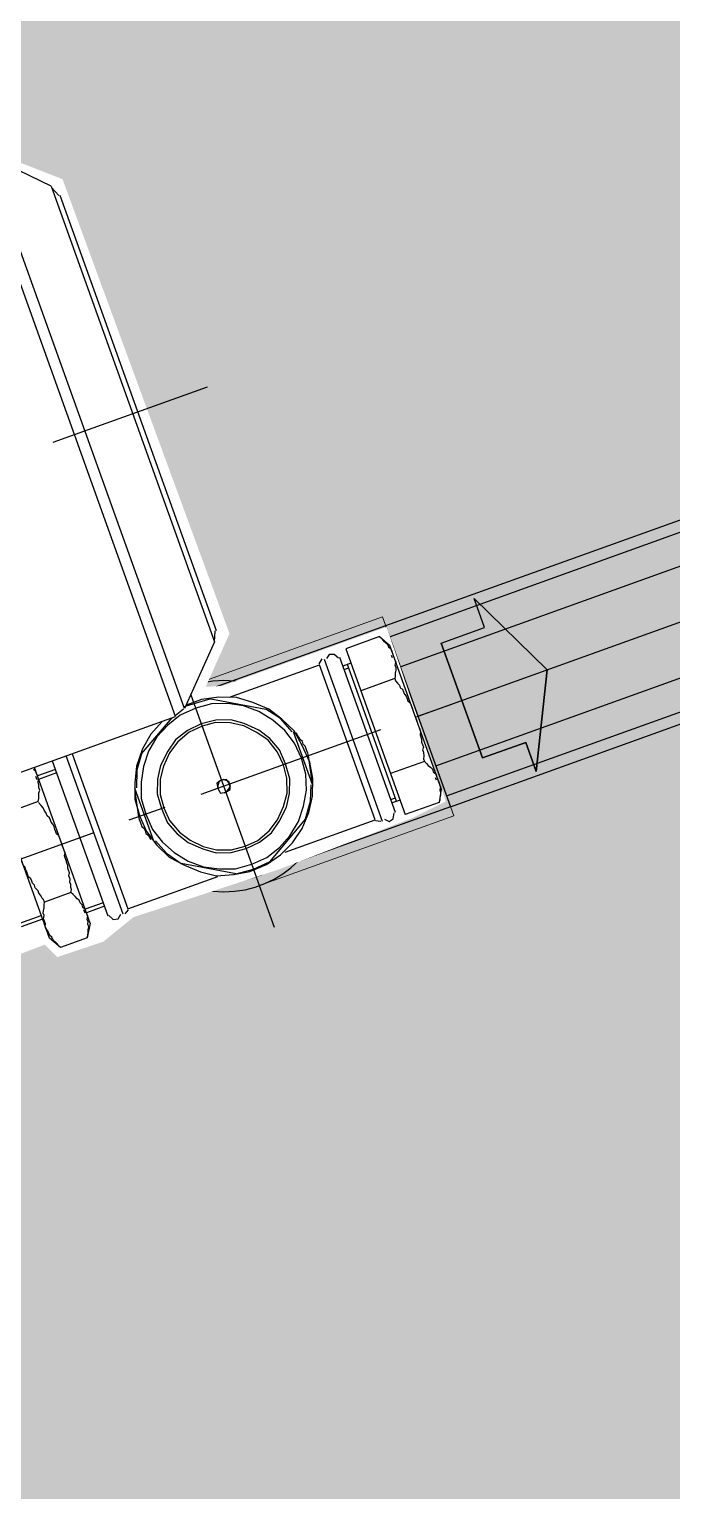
# Model space of a CAD drawing. Header units: millimetres. Extents: x 646993 to 648849, y 9708034 to 9709424.
# Drawn here: x 648235.0268 to 648235.2377, y 9709068.1432 to 9709068.6225 of the extents above; entities that cross this region are included whole.
import ezdxf

# ---------------------------------------------------------------- set-up
doc = ezdxf.new("R2010")
doc.units = ezdxf.units.MM
doc.header["$LTSCALE"] = 5
doc.header["$XCLIPFRAME"] = 2
doc.set_wipeout_variables(frame=1)
doc.linetypes.add('DASHDOT2', pattern=[0.5, 0.25, -0.125, 0, -0.125])
for name, color, linetype in [('00_RELLENO_X', 252, 'Continuous'), ('EB-tuberia', 240, 'Continuous'), ('H', 7, 'Continuous'), ('P', 7, 'Continuous')]:
    doc.layers.add(name, color=color, linetype=linetype)
doc.layers.add('01 - TUBERIAS', color=1, linetype='Continuous', lineweight=5)
doc.layers.add('01-HATCH', color=56, linetype='Continuous', lineweight=5)
picture_1 = doc.add_image_def('image1.jpg', size_in_pixel=(1920, 925))
picture_2 = doc.add_image_def('image2.ecw', size_in_pixel=(12715, 11262))

# ---------------------------------------------------------------- blocks, each defined once
blk = doc.blocks.new('*U86')
blk.add_wipeout([(0, 0.11042), (4.8697, 0.11042), (4.8697, 0), (0, 0)])
blk.add_wipeout([(0, 0.11042), (4.8697, 0.11042), (4.8697, 0), (0, 0)])
blk.add_wipeout([(0, 0), (0, 0.11042), (4.8697, 0.11042), (4.8697, 0)])
blk = doc.blocks.new('*U37')
at = {"color": 8, "linetype": 'Continuous', "ltscale": 0.1}
blk.add_wipeout([(0.06777, 0.03465), (0.00013, 0.03465), (-0.00416, 0.0344), (-0.00847, 0.0336), (-0.01311, 0.03208), (-0.01686, 0.03027), (-0.02144, 0.02722), (-0.02509, 0.0239), (-0.02892, 0.01909), (-0.03154, 0.01435), (-0.03272, 0.01142), (-0.03353, 0.00876), (-0.0344, 0.0042), (-0.03465, 0), (-0.0344, -0.00414), (-0.03321, -0.00991), (-0.03197, -0.0133), (-0.02951, -0.01817), (-0.02671, -0.02207), (-0.02293, -0.02598), (-0.0198, -0.02844), (-0.01652, -0.03046), (-0.01144, -0.03271), (-0.00739, -0.03386), (-0.0055, -0.03421), (-0.00388, -0.03443), (-0.00226, -0.03458), (0.00042, -0.03465), (0.06777, -0.03465)], dxfattribs=at)
for p, q in [((0.06777, 0.0315), (0, 0.0315)), ((0.06777, -0.0315), (0, -0.0315))]:
    blk.add_line(p, q, dxfattribs=at)
at = {"color": 252, "linetype": 'DASHDOT2', "ltscale": 0.06}
blk.add_line((0.04924, 0), (-0.04924, 0), dxfattribs=at)
blk.add_lwpolyline([(0, 0.04924), (0, -0.04924)], dxfattribs=at)
at = {"color": 8, "linetype": 'Continuous', "ltscale": 0.1}
for radius in [0.03465, 0.0315]:
    blk.add_circle((0, 0), radius, dxfattribs=at)
at = {"layer": '01 - TUBERIAS', "linetype": 'Continuous'}
for p, q in [((0.00042, 0.03465), (0.06777, 0.03465)), ((0.06777, 0.03465), (0.06777, -0.03465)), ((0.00042, -0.03465), (0.06777, -0.03465))]:
    blk.add_line(p, q, dxfattribs=at)
blk = doc.blocks.new('*U42')
blk.add_wipeout([(0, 0.11042), (0.18442, 0.11042), (0.18442, 0), (0, 0)])
blk.add_wipeout([(0, 0.11042), (0.18442, 0.11042), (0.18442, 0), (0, 0)])
blk.add_wipeout([(0, 0), (0, 0.11042), (0.18442, 0.11042), (0.18442, 0)])
at = {"layer": 'EB-tuberia', "color": 8, "ltscale": 0.01}
for p, q in [((0.18442, 0.10378), (0.00003, 0.10379)), ((0.18442, 0.08545), (0.00003, 0.08546)), ((0.18442, 0.05521), (0, 0.05521)), ((0.18442, 0.02497), (0, 0.02496)), ((0.18442, 0.00664), (0, 0.00663))]:
    blk.add_line(p, q, dxfattribs=at)
at = {"layer": 'EB-tuberia', "color": 240, "ltscale": 0.01}
blk.add_lwpolyline([(0, 0), (0.18442, 0), (0.18442, 0.11042), (0, 0.11042)], close=True, dxfattribs=at)
blk = doc.blocks.new('A$C6962e6fc')
at = {"layer": 'H', "linetype": 'Continuous'}
for points in [[(0.03674, 0.01463), (0.03674, 0.0296), (0.07694, 0.01463), (0.03674, 0.01463)], [(0.07694, 0.01463), (0.03674, 0.0296), (0.07694, 0.0296), (0.07694, 0.01463)], [(0.05693, 0), (0.02681, 0.01463), (0.08687, 0.01463), (0.05693, 0)]]:
    blk.add_hatch(color=256, dxfattribs=at).paths.add_polyline_path(points)
at = {"layer": 'P'}
for points in [[(0.02664, 0.01463), (0.03674, 0.01463), (0.03674, 0.02977), (0.07678, 0.02977), (0.07678, 0.01463), (0.08687, 0.01463)], [(0.07678, 0.02977), (0.03674, 0.02977)], [(0.03674, 0.02977), (0.03674, 0.01463)], [(0.07678, 0.02977), (0.07678, 0.01463), (0.08687, 0.01463)], [(0.03674, 0.01463), (0.02664, 0.01463), (0.05675, 0), (0.08687, 0.01463)], [(0.05675, 0), (0.02664, 0.01463)], [(0.08687, 0.01463), (0.05675, 0), (0.05675, 0)]]:
    blk.add_lwpolyline(points, dxfattribs=at)
blk.add_wipeout([(0.02743, 0.0459), (0.08784, 0.04484), (0.08784, 0.10205), (0.08943, 0.10735), (0.10321, 0.0941), (0.26199, 0.09526), (0.28371, 0.12016), (0.28107, 0.23217), (0.35049, 0.23164), (0.35632, 0.23906), (0.35739, 0.33731), (0.36481, 0.34049), (0.36374, 0.48705), (0.22225, 0.48546), (0.22331, 0.49658), (0.20953, 0.49552), (0.209, 0.49923), (0.17667, 0.50188), (0.17503, 0.60859), (0.19675, 0.62977), (0.2047, 0.64832), (0.21053, 0.67904), (0.20629, 0.69175), (0.19346, 0.72324), (0.16378, 0.74178), (0.13887, 0.74655), (0.12138, 0.7492), (0.10072, 0.74178), (0.08058, 0.73278), (0.06203, 0.70947), (0.05461, 0.68563), (0.05342, 0.67222), (0.05501, 0.64679), (0.06985, 0.62454), (0.0831, 0.60971), (0.08892, 0.60706), (0.08616, 0.51374), (0.02722, 0.51353), (0.02722, 0.48365), (-0.00128, 0.48299), (-0.0015, 0.4128), (0.02689, 0.41131), (0.02689, 0.40811), (0.00682, 0.4032), (0.00704, 0.39103), (0.00753, 0.23049), (0.02701, 0.23049), (0.0277, 0.18565), (0.02249, 0.18322), (0.02214, 0.16723), (0.02634, 0.15526), (0.02495, 0.10486), (0.02603, 0.05772)])
for points in [[(0.05675, 0.15843), (0.05675, 0.22075)], [(0.03586, 0.1835), (0.03586, 0.19098)], [(0.03708, 0.19098), (0.03708, 0.1835)], [(0.02507, 0.18106), (0.02924, 0.1835)], [(0.02507, 0.18106), (0.02576, 0.18141), (0.02664, 0.18175), (0.02751, 0.18227), (0.02838, 0.18262), (0.02924, 0.18262), (0.02994, 0.18314), (0.03081, 0.18314), (0.03168, 0.18314), (0.03255, 0.1835), (0.03342, 0.1835), (0.03412, 0.18314), (0.03499, 0.18314), (0.03586, 0.18314), (0.03674, 0.18262), (0.0376, 0.18262), (0.03829, 0.18227), (0.03917, 0.18175), (0.04004, 0.18141), (0.04091, 0.18106)], [(0.02924, 0.1835), (0.08426, 0.1835)], [(0.04508, 0.18175), (0.04631, 0.18227)], [(0.04631, 0.18227), (0.04718, 0.18227), (0.04805, 0.18262), (0.04875, 0.18262), (0.04961, 0.18262), (0.05048, 0.18314), (0.05135, 0.18314), (0.05222, 0.18314), (0.05292, 0.18314), (0.05379, 0.18314), (0.05466, 0.1835), (0.05554, 0.1835), (0.05641, 0.1835)], [(0.02507, 0.17183), (0.02507, 0.18106)], [(0.04091, 0.18106), (0.04178, 0.18106), (0.04248, 0.18141), (0.04335, 0.18141), (0.04422, 0.18175), (0.04508, 0.18175)], [(0.04091, 0.17183), (0.04091, 0.18106)], [(0.07259, 0.17183), (0.07259, 0.18106)], [(0.08356, 0.1781), (0.08356, 0.11995)], [(0.02924, 0.16922), (0.02507, 0.17183)], [(0.02507, 0.17183), (0.02576, 0.17131), (0.02664, 0.17096), (0.02751, 0.17061), (0.02838, 0.17008)], [(0.02838, 0.17008), (0.02924, 0.17008)], [(0.02924, 0.17008), (0.02994, 0.16974)], [(0.02924, 0.16922), (0.08356, 0.16922)], [(0.02994, 0.16974), (0.03081, 0.16974)], [(0.03081, 0.16974), (0.03168, 0.16922), (0.03255, 0.16922)], [(0.03291, 0.16974), (0.03412, 0.16974)], [(0.03291, 0.16295), (0.03291, 0.16922)], [(0.03412, 0.16922), (0.03499, 0.16974)], [(0.03412, 0.16295), (0.03412, 0.16922)], [(0.03499, 0.16974), (0.03586, 0.16974)], [(0.03586, 0.16974), (0.03674, 0.17008), (0.0376, 0.17008), (0.03829, 0.17061), (0.03917, 0.17096), (0.04004, 0.17131), (0.04091, 0.17183)], [(0.04091, 0.17183), (0.04178, 0.17131), (0.04248, 0.17131), (0.04335, 0.17096), (0.04422, 0.17096), (0.04508, 0.17061), (0.04631, 0.17061), (0.04718, 0.17008), (0.04805, 0.17008)], [(0.04805, 0.17008), (0.04875, 0.17008)], [(0.04875, 0.17008), (0.04961, 0.16974)], [(0.04961, 0.16974), (0.05048, 0.16974), (0.05135, 0.16974), (0.05222, 0.16974), (0.05292, 0.16974)], [(0.05292, 0.16974), (0.05379, 0.16922), (0.05466, 0.16922), (0.05554, 0.16922), (0.05641, 0.16922)], [(0.05675, 0.16922), (0.05762, 0.16922), (0.05884, 0.16922), (0.05971, 0.16922), (0.06058, 0.16974)], [(0.06058, 0.16974), (0.06128, 0.16974), (0.06215, 0.16974), (0.06302, 0.16974), (0.06389, 0.16974)], [(0.06389, 0.16974), (0.06476, 0.17008), (0.06546, 0.17008), (0.06632, 0.17008), (0.06719, 0.17061)], [(0.06719, 0.17061), (0.06807, 0.17061), (0.06929, 0.17096), (0.07015, 0.17096)], [(0.07015, 0.17096), (0.07102, 0.17131)], [(0.07102, 0.17131), (0.07225, 0.17183)], [(0.07259, 0.17183), (0.07346, 0.17131), (0.07434, 0.17096), (0.07521, 0.17061), (0.0759, 0.17008), (0.07678, 0.17008), (0.07764, 0.16974)], [(0.07764, 0.16974), (0.07851, 0.16974)], [(0.07851, 0.16974), (0.07938, 0.16922)], [(0.07938, 0.16974), (0.08061, 0.16974)], [(0.07938, 0.16295), (0.07938, 0.16922)], [(0.08061, 0.16295), (0.08061, 0.16922)], [(0.08061, 0.16922), (0.08147, 0.16922)], [(0.08147, 0.16922), (0.08217, 0.16922), (0.08304, 0.16974)], [(0.02959, 0.1626), (0.02785, 0.16173), (0.02751, 0.16017)], [(0.02751, 0.16017), (0.02872, 0.15877)], [(0.08356, 0.16295), (0.02959, 0.16295)], [(0.02838, 0.15807), (0.08356, 0.15807)], [(0.02924, 0.15599), (0.02838, 0.15755)], [(0.02959, 0.15599), (0.02959, 0.12465)], [(0.08356, 0.15599), (0.02959, 0.15599)], [(0.05675, 0.13336), (0.05675, 0.14589)], [(0.08391, 0.11281), (0.08356, 0.11839), (0.08182, 0.12326), (0.07938, 0.12796), (0.0759, 0.13214), (0.07172, 0.13544), (0.06719, 0.13788), (0.06215, 0.13963), (0.05675, 0.13997), (0.05135, 0.13963), (0.04631, 0.13788), (0.04178, 0.13544), (0.0376, 0.13214), (0.03412, 0.12796), (0.03168, 0.12326), (0.02994, 0.11839), (0.02959, 0.11281)], [(0.04595, 0.13997), (0.04091, 0.13753), (0.03674, 0.1337), (0.03291, 0.12953), (0.02994, 0.125)], [(0.04752, 0.13997), (0.04248, 0.13788)], [(0.05675, 0.14206), (0.05135, 0.14171), (0.04595, 0.13997)], [(0.04752, 0.1405), (0.06598, 0.1405)], [(0.05675, 0.14258), (0.05588, 0.14258), (0.05501, 0.14258), (0.05431, 0.14258), (0.05344, 0.14258), (0.05258, 0.14206), (0.05171, 0.14206), (0.05083, 0.14206), (0.05014, 0.14171), (0.04927, 0.14136), (0.04839, 0.14136)], [(0.06511, 0.14084), (0.05675, 0.14258)], [(0.06267, 0.14171), (0.05675, 0.14206)], [(0.06755, 0.13997), (0.06267, 0.14171)], [(0.07138, 0.13788), (0.06598, 0.13997)], [(0.07259, 0.13753), (0.06755, 0.13997)], [(0.02838, 0.11873), (0.0376, 0.13457)], [(0.04248, 0.13788), (0.0376, 0.13457)], [(0.06632, 0.13248), (0.0618, 0.13423), (0.05675, 0.13457), (0.05171, 0.13423), (0.04718, 0.13248)], [(0.0759, 0.13457), (0.07138, 0.13788)], [(0.07729, 0.1337), (0.07259, 0.13753)], [(0.0759, 0.13457), (0.08356, 0.12117)], [(0.04752, 0.13161), (0.04387, 0.12917), (0.04039, 0.12587), (0.03795, 0.12204)], [(0.04335, 0.13004), (0.03969, 0.12621)], [(0.04718, 0.13248), (0.04335, 0.13004)], [(0.05222, 0.13336), (0.04752, 0.13161)], [(0.06128, 0.13336), (0.05675, 0.1337), (0.05222, 0.13336)], [(0.06598, 0.13161), (0.06128, 0.13336)], [(0.07555, 0.12204), (0.07311, 0.12587), (0.06963, 0.12917), (0.06598, 0.13161)], [(0.07015, 0.13004), (0.06632, 0.13248)], [(0.07382, 0.12621), (0.07015, 0.13004)], [(0.08356, 0.12465), (0.08095, 0.12953), (0.07729, 0.1337)], [(0.02994, 0.125), (0.02838, 0.1196)], [(0.03969, 0.12621), (0.03708, 0.12256)], [(0.07642, 0.12256), (0.07382, 0.12621)], [(0.18175, 0.07364), (0.18175, 0.12744)], [(0.03708, 0.12256), (0.03551, 0.11786), (0.03499, 0.11281), (0.03551, 0.10793), (0.03708, 0.10324)], [(0.03795, 0.12204), (0.03621, 0.11751)], [(0.05675, 0.05815), (0.05675, 0.12082)], [(0.07729, 0.11751), (0.07555, 0.12204)], [(0.07851, 0.11281), (0.07799, 0.11786), (0.07642, 0.12256)], [(0.08356, 0.11995), (0.27941, 0.11995)], [(0.08391, 0.11995), (0.08513, 0.11664)], [(0.02838, 0.1196), (0.02751, 0.1142)], [(0.02838, 0.11873), (0.02785, 0.11281)], [(0.03621, 0.11751), (0.03586, 0.11281), (0.03621, 0.10829)], [(0.07764, 0.11281), (0.07729, 0.11751)], [(0.08269, 0.09906), (0.08478, 0.10446), (0.08599, 0.11003), (0.08599, 0.11543)], [(0.08513, 0.11629), (0.2782, 0.11629)], [(0.10236, 0.09959), (0.08513, 0.11629)], [(0.08513, 0.10707), (0.08565, 0.11629)], [(0.26113, 0.09959), (0.2782, 0.11629)], [(0.02507, 0.11281), (0.08843, 0.11281)], [(0.02751, 0.1142), (0.02785, 0.10829), (0.02924, 0.10289)], [(0.02785, 0.11281), (0.02838, 0.10707)], [(0.02959, 0.11281), (0.02994, 0.10741)], [(0.05884, 0.11281), (0.05849, 0.11456), (0.05675, 0.1149), (0.05501, 0.11456), (0.05466, 0.11281), (0.05501, 0.11124), (0.05675, 0.11073), (0.05849, 0.11124), (0.05884, 0.11281)], [(0.05884, 0.11281), (0.05849, 0.11456), (0.05675, 0.1149), (0.05501, 0.11456), (0.05466, 0.11281), (0.05501, 0.11124), (0.05675, 0.11073), (0.05849, 0.11124), (0.05884, 0.11281)], [(0.05466, 0.11333), (0.05501, 0.11212), (0.05588, 0.11073)], [(0.05466, 0.11333), (0.05501, 0.11212), (0.05588, 0.11073)], [(0.05588, 0.11073), (0.05762, 0.11073)], [(0.05588, 0.11073), (0.05762, 0.11073)], [(0.05762, 0.11073), (0.05884, 0.11212), (0.05884, 0.11368), (0.05762, 0.11456), (0.05641, 0.1149)], [(0.05762, 0.11073), (0.05884, 0.11212), (0.05884, 0.11368), (0.05762, 0.11456), (0.05641, 0.1149)], [(0.05884, 0.11281), (0.05884, 0.11281)], [(0.05884, 0.11281), (0.05884, 0.11281)], [(0.07642, 0.10324), (0.07799, 0.10793), (0.07851, 0.11281), (0.07851, 0.11281)], [(0.07729, 0.10829), (0.07764, 0.11281)], [(0.07764, 0.11281), (0.07764, 0.11281)], [(0.08356, 0.10741), (0.08391, 0.11281)], [(0.08391, 0.11281), (0.08391, 0.11281)], [(0.0376, 0.09123), (0.02838, 0.10707)], [(0.02994, 0.10741), (0.03168, 0.10237), (0.03412, 0.09784), (0.0376, 0.09366), (0.04178, 0.09036), (0.04631, 0.08774), (0.05135, 0.08617), (0.05675, 0.08566), (0.06215, 0.08617), (0.06719, 0.08774), (0.07172, 0.09036), (0.0759, 0.09366), (0.07938, 0.09784), (0.08182, 0.10237), (0.08356, 0.10741)], [(0.03621, 0.10829), (0.03795, 0.10376)], [(0.07555, 0.10376), (0.07729, 0.10829)], [(0.08513, 0.10707), (0.0759, 0.09123)], [(0.02924, 0.10289), (0.03168, 0.09784), (0.03499, 0.09332), (0.03917, 0.08949), (0.04387, 0.08653)], [(0.02959, 0.10114), (0.02959, 0.06981)], [(0.03708, 0.10324), (0.03969, 0.09959)], [(0.03795, 0.10376), (0.04039, 0.09993), (0.04387, 0.09662), (0.04752, 0.09401)], [(0.06598, 0.09401), (0.06963, 0.09662), (0.07311, 0.09993), (0.07555, 0.10376)], [(0.07382, 0.09959), (0.07642, 0.10324)], [(0.08356, 0.10114), (0.08356, 0.06981)], [(0.03969, 0.09959), (0.04335, 0.09576)], [(0.04927, 0.08444), (0.05466, 0.08357), (0.06058, 0.08409), (0.06598, 0.08496), (0.07102, 0.0874), (0.07555, 0.09036), (0.07938, 0.09453), (0.08269, 0.09906)], [(0.07015, 0.09576), (0.07382, 0.09959)], [(0.26113, 0.09959), (0.10236, 0.09959)], [(0.10236, 0.09959), (0.10567, 0.09819)], [(0.2573, 0.09784), (0.10567, 0.09784)], [(0.2573, 0.09819), (0.26061, 0.09959)], [(0.0376, 0.09123), (0.04248, 0.08774)], [(0.04335, 0.09576), (0.04718, 0.09332)], [(0.04718, 0.09332), (0.05171, 0.09157), (0.05675, 0.09123), (0.0618, 0.09157), (0.06632, 0.09332)], [(0.04752, 0.09401), (0.05222, 0.09244)], [(0.05222, 0.09244), (0.05675, 0.09193), (0.06128, 0.09244)], [(0.06128, 0.09244), (0.06598, 0.09401)], [(0.06632, 0.09332), (0.07015, 0.09576)], [(0.07138, 0.08774), (0.0759, 0.09123)], [(0.04248, 0.08774), (0.04752, 0.08566)], [(0.04387, 0.08653), (0.04927, 0.08444)], [(0.06598, 0.08566), (0.07138, 0.08774)], [(0.06598, 0.0853), (0.04752, 0.0853)], [(0.04839, 0.08496), (0.05675, 0.08322)], [(0.05675, 0.08322), (0.05762, 0.08322)], [(0.05762, 0.08322), (0.05849, 0.08322)], [(0.05849, 0.08322), (0.05919, 0.08322), (0.06006, 0.08322)], [(0.06006, 0.08322), (0.06093, 0.08357)], [(0.06093, 0.08357), (0.0618, 0.08357)], [(0.0618, 0.08357), (0.06267, 0.08409), (0.06336, 0.08409), (0.06424, 0.08444)], [(0.06424, 0.08444), (0.06511, 0.08444)], [(0.02838, 0.06825), (0.02924, 0.06981)], [(0.08478, 0.06773), (0.02838, 0.06773)], [(0.02959, 0.06981), (0.08356, 0.06981)], [(0.08391, 0.06981), (0.08513, 0.06825)], [(0.02872, 0.06686), (0.02751, 0.06563)], [(0.02751, 0.06563), (0.02785, 0.06406), (0.02959, 0.0632)], [(0.02959, 0.06267), (0.08356, 0.06267)], [(0.03291, 0.05989), (0.03291, 0.06267)], [(0.03412, 0.06267), (0.03412, 0.0611)], [(0.07938, 0.06267), (0.07938, 0.0611)], [(0.08061, 0.05989), (0.08061, 0.06267)], [(0.08356, 0.0632), (0.08513, 0.06406), (0.08565, 0.06563)], [(0.08565, 0.06563), (0.08478, 0.06686)], [(0.02785, 0.04806), (0.02785, 0.05989)], [(0.08565, 0.05989), (0.02785, 0.05989)], [(0.03291, 0.0611), (0.08061, 0.0611)], [(0.04212, 0.04806), (0.04212, 0.05989)], [(0.07102, 0.04806), (0.07102, 0.05989)], [(0.08565, 0.04806), (0.08565, 0.05989)], [(0.03168, 0.04596), (0.02785, 0.04806)], [(0.04387, 0.0477), (0.043, 0.04806), (0.04212, 0.04806), (0.04126, 0.0477), (0.04039, 0.04735), (0.03969, 0.04683), (0.03882, 0.04649), (0.03795, 0.04649), (0.03708, 0.04596), (0.03621, 0.04596)], [(0.07102, 0.04806), (0.07015, 0.04806), (0.06929, 0.0477), (0.06842, 0.04735), (0.06755, 0.04735), (0.06685, 0.04683), (0.06598, 0.04683), (0.06511, 0.04683), (0.06424, 0.04649), (0.06336, 0.04649), (0.06267, 0.04649), (0.0618, 0.04596), (0.06093, 0.04596), (0.06006, 0.04596), (0.05919, 0.04596), (0.05849, 0.04596), (0.05762, 0.04596), (0.05675, 0.04596), (0.05588, 0.04596), (0.05501, 0.04596), (0.05431, 0.04596), (0.05344, 0.04596), (0.05258, 0.04596), (0.05171, 0.04596), (0.05083, 0.04649), (0.05014, 0.04649), (0.04927, 0.04649), (0.04839, 0.04683), (0.04752, 0.04683), (0.04665, 0.04683), (0.04595, 0.04735), (0.04508, 0.04735)], [(0.07764, 0.04596), (0.07678, 0.04596), (0.0759, 0.04596), (0.07521, 0.04649), (0.07434, 0.04649), (0.07346, 0.04683), (0.07259, 0.04735), (0.07172, 0.0477), (0.07102, 0.04806)], [(0.08565, 0.04806), (0.08478, 0.0477), (0.08391, 0.04735), (0.08304, 0.04683), (0.08217, 0.04649), (0.08147, 0.04649), (0.08061, 0.04596), (0.07973, 0.04596), (0.07886, 0.04596)], [(0.08565, 0.04806), (0.08182, 0.04596)], [(0.03499, 0.04596), (0.03412, 0.04596), (0.03342, 0.04596), (0.03255, 0.04596), (0.03168, 0.04649), (0.03081, 0.04649), (0.02994, 0.04683), (0.02924, 0.04735), (0.02838, 0.0477)], [(0.08182, 0.04596), (0.03168, 0.04596)], [(0.03499, 0.04649), (0.03586, 0.04649)], [(0.04508, 0.04735), (0.04387, 0.0477)], [(0.05675, 0.03343), (0.05675, 0.04562)], [(0.07764, 0.04649), (0.07851, 0.04649)]]:
    blk.add_lwpolyline(points, dxfattribs=at)
blk = doc.blocks.new('A$C322dc3b0')
at = {"xscale": 0.5705444917168114, "yscale": 0.5705444917168114, "zscale": 0.5705444917168114, "rotation": 180.0000582786509}
blk.add_blockref('*U86', (10.68191, 5.02421), dxfattribs=at)
at = {"lineweight": 0}
blk.add_wipeout([(12.63548, 2.64141), (12.63548, 4.89141), (9.63548, 4.89141), (9.63548, 2.64141)], dxfattribs=at)
at = {"xscale": -1, "rotation": 270}
blk.add_blockref('*U37', (10.3134, 4.37456), dxfattribs=at)
at = {"xscale": 0.5705444917168114, "yscale": 0.5705444917168114, "zscale": 0.5705444917168114, "rotation": 270.000058278651}
blk.add_blockref('*U42', (10.2819, 4.54755), dxfattribs=at)
at = {"layer": '00_RELLENO_X', "transparency": 33554577}
h = blk.add_hatch(dxfattribs=at)
h.set_pattern_fill('AR-SAND', color=256, scale=0.0025)
h.set_pattern_definition([(37.5, (-525.49223, -206.98971), (-0.004000078, 0.12235331), [0, -0.09652, 0, -0.10795, 0, -0.1031875]), (7.5, (-525.49223, -206.98971), (0.11238082, 0.179206275), [0, -0.05207, 0, -0.086995, 0, -0.0333375]), (327.5, (-525.57033, -206.98971), (0.197748093, 0.000359296), [0, -0.03175, 0, -0.1143, 0, -0.149225]), (317.5, (-525.57033, -206.98971), (0.190889113, 0.05573233), [0, -0.015875, 0, -0.07493, 0, -0.085725])])
h.paths.add_polyline_path([(12.63548, 2.64141), (12.63548, 2.79141), (12.56548, 2.79141), (12.56548, 4.74141), (12.63548, 4.74141), (12.63548, 4.89141), (14.63967, 4.89141), (14.63967, 4.74141), (14.78967, 4.74141), (14.78967, 2.79141), (14.63967, 2.79141), (14.63967, 2.64141)])
h.paths.add_polyline_path([(9.78548, 4.81141), (9.78548, 4.74141), (9.71548, 4.74141), (9.71548, 2.79141), (9.78548, 2.79141), (9.78548, 2.72141), (9.93548, 2.72141), (9.93548, 2.64141), (10.73548, 2.64141), (10.73548, 2.74141), (10.83548, 2.74141), (10.83548, 2.72141), (12.48548, 2.72141), (12.48548, 4.81141)])
at = {"layer": '01-HATCH'}
h = blk.add_hatch(dxfattribs=at)
h.set_pattern_fill('ANGLE', color=256)
h.set_pattern_definition([(0, (-525.492, -206.99), (0, 6.985), [5.08, -1.905]), (90, (-525.492, -206.99), (-6.985, 4e-16), [5.08, -1.905])])
h.paths.add_polyline_path([(12.63548, 2.64141), (12.63548, 2.79141), (12.56548, 2.79141), (12.56548, 4.74141), (12.63548, 4.74141), (12.63548, 4.89141), (14.63967, 4.89141), (14.63967, 4.74141), (14.78967, 4.74141), (14.78967, 2.79141), (14.63967, 2.79141), (14.63967, 2.64141)])
h.paths.add_polyline_path([(9.78548, 4.81141), (9.78548, 4.74141), (9.71548, 4.74141), (9.71548, 2.79141), (9.78548, 2.79141), (9.78548, 2.72141), (9.93548, 2.72141), (9.93548, 2.64141), (10.73548, 2.64141), (10.73548, 2.74141), (10.83548, 2.74141), (10.83548, 2.72141), (12.48548, 2.72141), (12.48548, 4.81141)])
at = {"lineweight": 0, "rotation": 180.0000023326237}
blk.add_blockref('A$C6962e6fc', (10.37015, 4.48737), dxfattribs=at)

msp = doc.modelspace()

# ---------------------------------------------------------------- pictures from other files: only their frames are drawn
image = msp.add_image(picture_1, insert=(646993.09661, 9708530.288), size_in_units=(1855.59534, 893.97171), dxfattribs=dict(fade=50))
image.dxf.flags = 7
image = msp.add_image(picture_2, insert=(647823.39485, 9708681.30213), size_in_units=(875.2561, 775.23666))
image.set_boundary_path([(137.73667, 7886.92885), (1284.78492, 10733.9487), (3099.51938, 10473.7959), (3279.44857, 11095.645), (4006.66218, 11005.7391), (8692.31693, 9222.60562), (8944.26677, 8222.4178), (12055.5415, 4873.4234), (10090.57365, 1684.48415), (7313.60376, 2638.1317), (6090.65687, 882.9792), (4284.08087, 967.60724), (2002.3378, 2453.29902), (3226.04798, 5547.79227), (776.62235, 6701.9577), (969.51194, 7416.59427), (137.73667, 7886.92885)])

# ---------------------------------------------------------------- next in the draw order: block references
at = {"rotation": 289.7679046147402}
msp.add_blockref('A$C322dc3b0', (648227.48577, 9709076.60035), dxfattribs=at)

doc.saveas('drawing.dxf')
